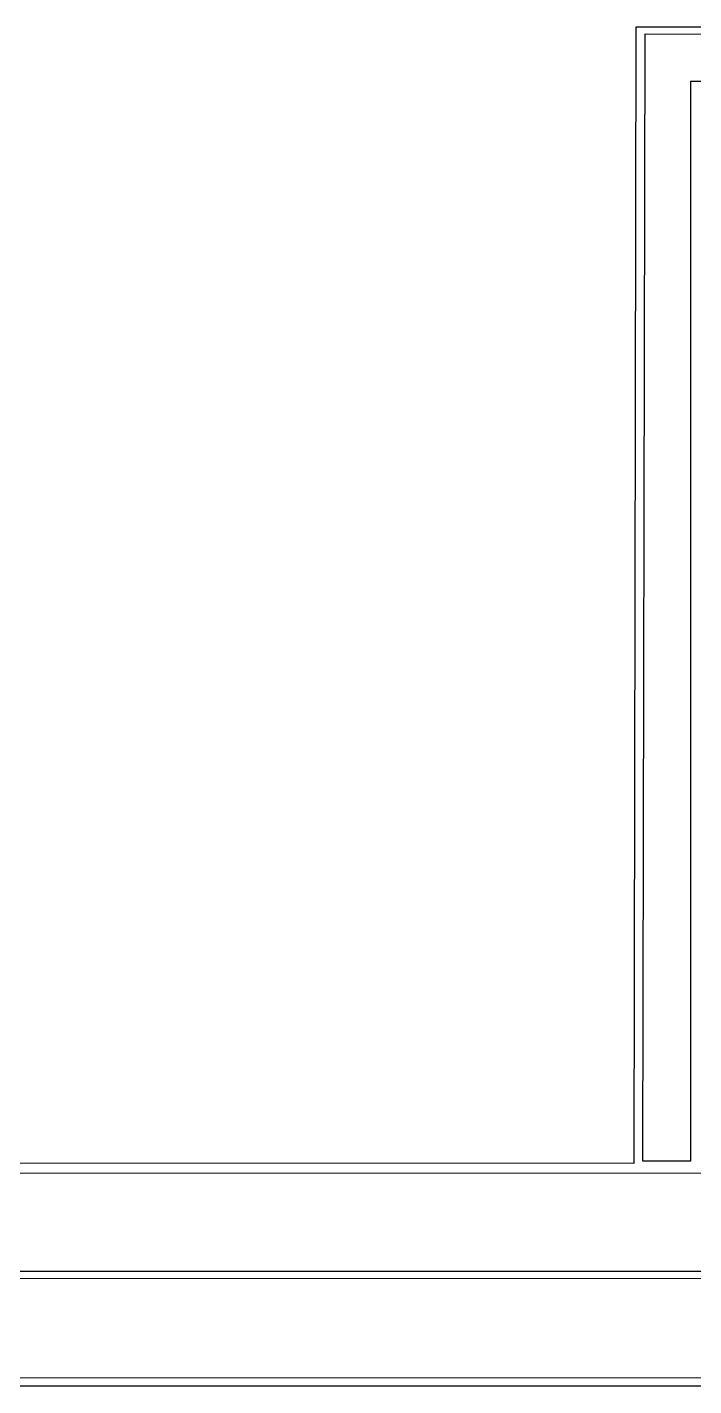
# Model space of a CAD drawing. Extents: x 17 to 323, y -435 to -5.
# Drawn here: x 179.3 to 208.7, y -434.9 to -375 of the extents above; entities that cross this region are included whole.
import ezdxf

# ---------------------------------------------------------------- set-up
doc = ezdxf.new("R2010")
doc.units = 0

msp = doc.modelspace()

# ---------------------------------------------------------------- linework, layer by layer
at = {"layer": 'CONTOURS'}
for p, q in [((206.1, -375), (206, -425.1)), ((312.9, -375), (206.1, -375)), ((206.4, -425), (206.5, -375.3)), ((206.5, -375.3), (313, -375.4)), ((312.9, -377.4), (208.5, -377.4)), ((208.5, -377.4), (208.5, -425)), ((206, -425.1), (26.6, -425)), ((208.5, -425), (206.4, -425)), ((26.3, -425.4), (313.2, -425.6)), ((317.7, -429.9), (21.8, -429.8)), ((21.5, -430.1), (318.1, -430.2)), ((322.4, -434.6), (17.2, -434.5)), ((16.9, -434.9), (322.7, -434.9))]:
    msp.add_line(p, q, dxfattribs=at)

doc.saveas('drawing.dxf')
